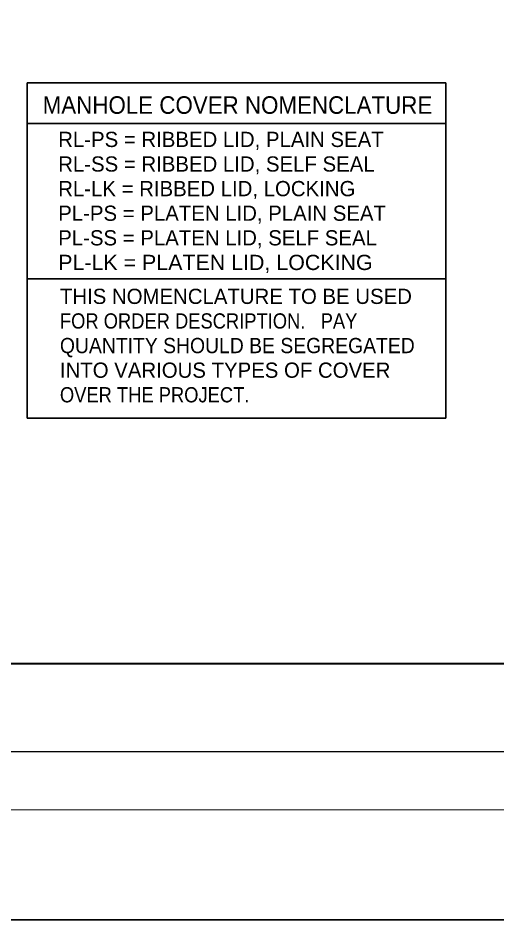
# Model space of a CAD drawing. Extents: x -333 to 39, y -49 to 225.
# Drawn here: x -86.3 to -45.4, y -49.5 to 27.5 of the extents above; entities that cross this region are included whole.
import ezdxf

# ---------------------------------------------------------------- set-up
doc = ezdxf.new("R2010")
doc.units = 0
doc.header["$LTSCALE"] = 0.52
doc.layers.add('1', color=7, linetype='Continuous', lineweight=25)
doc.layers.add('60', color=7, linetype='Continuous', lineweight=13)

msp = doc.modelspace()

# ---------------------------------------------------------------- linework, layer by layer
at = {"layer": '1', "lineweight": 35}
for p, q in [((-85.467, 18.486), (-49.7537, 18.486)), ((-85.467, 5.2235), (-49.7537, 5.2235))]:
    msp.add_line(p, q, dxfattribs=at)
at = {"layer": '1', "lineweight": 40}
msp.add_line((-295.1597, -27.6018), (29.8402, -27.6018), dxfattribs=at)
at = {"layer": '1'}
msp.add_line((-310.1597, -35.1018), (34.8402, -35.1018), dxfattribs=at)
at = {"layer": '1', "lineweight": 13}
msp.add_line((-325.1597, -40.1018), (34.8402, -40.1018), dxfattribs=at)
at = {"layer": '1', "lineweight": 35}
msp.add_lwpolyline([(-85.467, 21.9533), (-49.7537, 21.9533), (-49.7537, -6.652), (-85.467, -6.652)], close=True, dxfattribs=at)
at = {"layer": '60', "lineweight": 35}
msp.add_lwpolyline([(-331.8913, -49.4938), (39.2079, -49.4938), (39.2079, 224.783), (-331.8913, 224.783)], close=True, dxfattribs=at)

# ---------------------------------------------------------------- texts
at = {"layer": '1'}
for s, height, width, p in [('MANHOLE COVER NOMENCLATURE', 1.5, 0.95, (-84.1534, 19.3085)), ('PL-LK = PLATEN LID, LOCKING', 1.3, 1.05, (-82.8282, 5.9765)), ('FOR ORDER DESCRIPTION.   PAY', 1.3, 0.9, (-82.6826, 0.9812)), ('QUANTITY SHOULD BE SEGREGATED', 1.3, 0.95, (-82.6826, -1.1188)), ('OVER THE PROJECT.', 1.3, 0.9, (-82.6826, -5.3188))]:
    msp.add_text(s, height=height, dxfattribs=dict(at, width=width)).set_placement(p)
for s, p in [('RL-PS = RIBBED LID, PLAIN SEAT', (-82.8282, 16.4765)), ('RL-SS = RIBBED LID, SELF SEAL', (-82.8282, 14.3765)), ('RL-LK = RIBBED LID, LOCKING', (-82.8282, 12.2765)), ('PL-PS = PLATEN LID, PLAIN SEAT', (-82.8282, 10.1765)), ('PL-SS = PLATEN LID, SELF SEAL', (-82.8282, 8.0765)), ('THIS NOMENCLATURE TO BE USED', (-82.6826, 3.0812)), ('INTO VARIOUS TYPES OF COVER', (-82.6826, -3.2188))]:
    msp.add_text(s, height=1.3, dxfattribs=at).set_placement(p)

doc.saveas('drawing.dxf')
